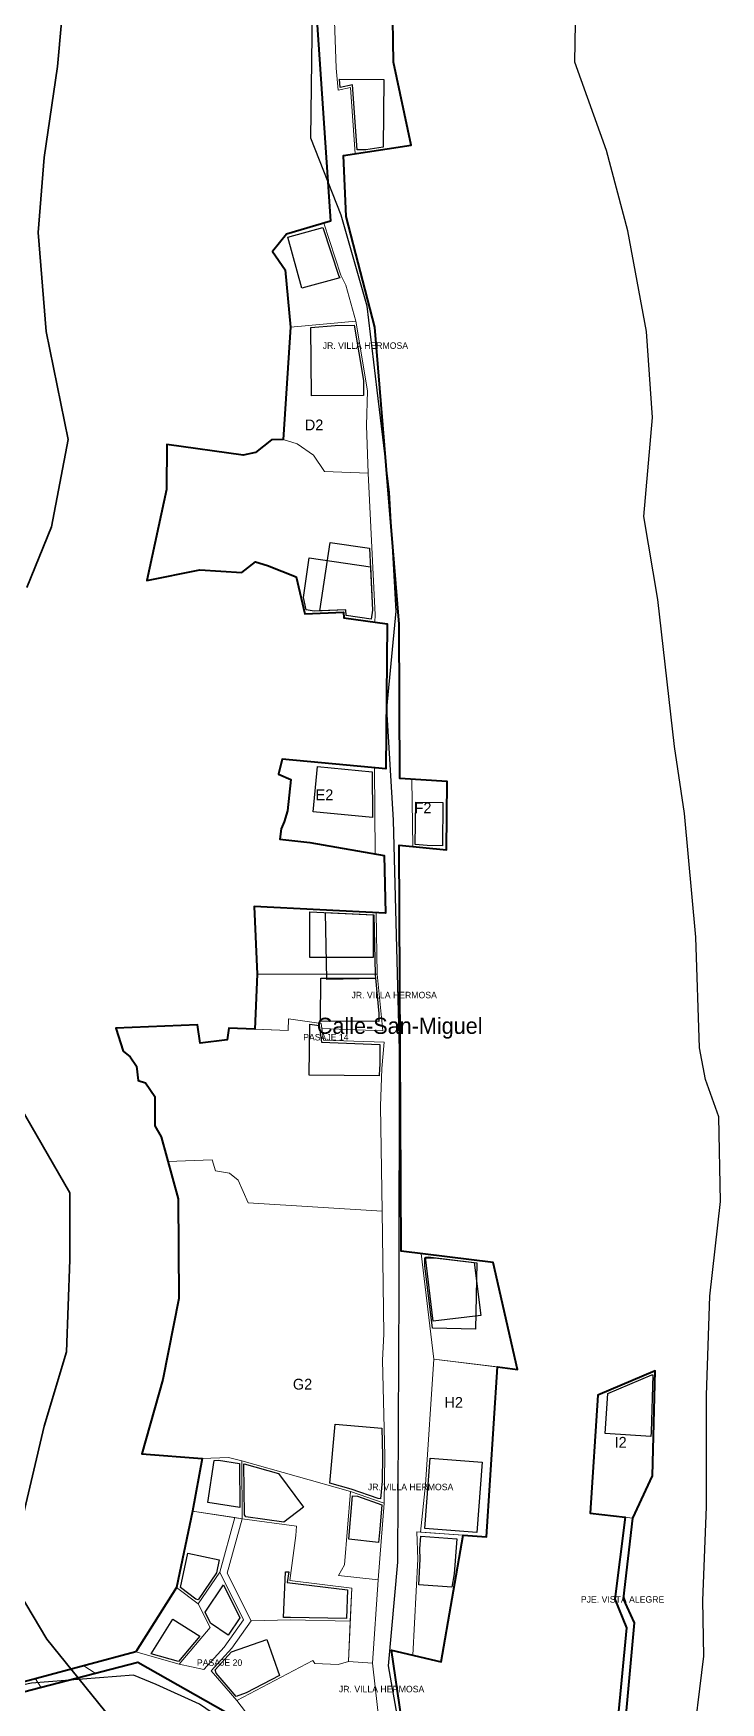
# Model space of a CAD drawing. Header units: metres. Extents: x 425183 to 426000, y 8434421 to 8436790.
# Drawn here: x 425509.9 to 425629, y 8435776.6 to 8436066 of the extents above; entities that cross this region are included whole.
import ezdxf
from ezdxf.enums import TextEntityAlignment as Align

# ---------------------------------------------------------------- set-up
doc = ezdxf.new("R2010")
doc.units = ezdxf.units.M
for name, color, linetype, lineweight in [('01_RIOS_Y_CUENCAS', 140, 'Continuous', 35), ('02_CALLES_Y_VIAS', 7, 'Continuous', 25), ('03_MANZANAS_ROTULOS', 6, 'Continuous', 35), ('04_LOTES_PREDIALES', 7, 'Continuous', 15), ('06_HUELLAS_CASAS_COMPLEMENTO', 4, 'Continuous', 25), ('07_EQUIPAMIENTOS', 3, 'Continuous', 40)]:
    doc.layers.add(name, color=color, linetype=linetype, lineweight=lineweight)
doc.layers.add('08_TOPONIMIA_ROTULOS', color=7, linetype='Continuous')

msp = doc.modelspace()

# ---------------------------------------------------------------- linework, layer by layer
at = {"layer": '01_RIOS_Y_CUENCAS'}
for points in [[(425508.72, 8435969.92), (425512.98, 8435980.42), (425515.89, 8435995.59), (425512.06, 8436014.3), (425512.06, 8436014.3), (425510.68, 8436031.46), (425511.75, 8436044.49), (425514.05, 8436060.28), (425515.47, 8436076.3)], [(425507.46, 8435806.28), (425511.75, 8435824.52), (425515.58, 8435837.39), (425516.2, 8435853.34), (425516.2, 8435864.99), (425506.58, 8435881.62)], [(425524.36, 8435772.47), (425512.21, 8435787.57), (425512.21, 8435787.57), (425507.46, 8435795.55)]]:
    msp.add_lwpolyline(points, dxfattribs=at)
at = {"layer": '02_CALLES_Y_VIAS'}
for points in [[(425575.12, 8435762.06), (425571.42, 8435782.93), (425573.04, 8435800.94), (425573.28, 8435848.1), (425573.34, 8435889.69), (425572.29, 8435929.6), (425571.11, 8435948.9), (425572.75, 8435965.8), (425571.56, 8435986.41), (425569.46, 8436004.13), (425567.73, 8436018.7), (425563.2, 8436034.47), (425557.93, 8436047.82), (425558.24, 8436070.1), (425558.38, 8436086.44), (425555.53, 8436102.39), (425558.26, 8436125.42), (425560.23, 8436156.99), (425567.02, 8436197.86), (425570.11, 8436226.27), (425572.63, 8436257.47)], [(425623.91, 8435767.17), (425626.05, 8435784.64), (425625.9, 8435794.3), (425626.51, 8435810.55), (425626.51, 8435829.86), (425627.12, 8435847.03), (425628.96, 8435863.44), (425628.66, 8435878.15), (425626.36, 8435884.59), (425625.29, 8435890.11), (425624.67, 8435909.27), (425622.68, 8435930.73), (425620.99, 8435942.38), (425618.08, 8435967.83), (425615.63, 8435982.24), (425617.16, 8435999.41), (425616.09, 8436014.28), (425612.87, 8436031.75), (425609.19, 8436045.7), (425603.67, 8436061.03), (425603.98, 8436077.89)], [(425574.58, 8435724.27), (425573.05, 8435736.05), (425566.46, 8435747.39), (425556.34, 8435761.34), (425547.45, 8435770.31), (425538.64, 8435776.29), (425531.12, 8435779.74), (425527.22, 8435781.35), (425509.51, 8435779.97), (425501.69, 8435778.36), (425486.98, 8435776.67), (425478.16, 8435776.36), (425468.96, 8435774.93)]]:
    msp.add_lwpolyline(points, dxfattribs=at)
at = {"layer": '04_LOTES_PREDIALES'}
for points in [[(425569.83, 8436119.99), (425575.72, 8436116.61), (425574.29, 8436106.71), (425571.23, 8436098.51), (425571.9, 8436083.02), (425572.25, 8436060.98), (425575.36, 8436046.61), (425565.62, 8436045.13), (425564.82, 8436056.6), (425562.67, 8436056.15), (425562.34, 8436059.98), (425561.55, 8436082.77), (425561.38, 8436086.17), (425562.42, 8436087.93), (425561.01, 8436088.43), (425562.09, 8436092.95), (425561.76, 8436105.79), (425562.63, 8436108.51), (425569.83, 8436119.99)], [(425571.9, 8436083.02), (425561.55, 8436082.77), (425562.34, 8436059.98), (425562.67, 8436056.15), (425564.82, 8436056.6), (425565.62, 8436045.13), (425575.36, 8436046.61), (425572.25, 8436060.98), (425571.9, 8436083.02)], [(425560.18, 8436033.09), (425563.16, 8436024.07), (425564.02, 8436022.32), (425565.72, 8436016.1), (425567.79, 8436004.03), (425567.59, 8435998.03), (425567.91, 8435989.74), (425569.09, 8435965.16), (425569.05, 8435963.92), (425563.66, 8435964.69), (425563.63, 8435965.64), (425556.88, 8435965.37), (425555.43, 8435971.76), (425550.41, 8435973.73), (425548.35, 8435974.35), (425546.01, 8435972.55), (425538.68, 8435972.97), (425529.5, 8435971.15), (425532.96, 8435986.91), (425533.01, 8435994.69), (425546.23, 8435992.86), (425548.38, 8435993.33), (425551.15, 8435995.55), (425553.15, 8435995.6), (425554.42, 8436015.06), (425553.5, 8436025.02), (425551.33, 8436028.19), (425553.75, 8436031.18), (425560.18, 8436033.09)], [(425564.02, 8436022.32), (425563.16, 8436024.07), (425560.18, 8436033.09), (425553.75, 8436031.18), (425551.33, 8436028.19), (425553.5, 8436025.02), (425554.42, 8436015.06), (425565.72, 8436016.1), (425564.02, 8436022.32)], [(425565.72, 8436016.1), (425554.42, 8436015.06), (425553.15, 8435995.6), (425555.58, 8435994.84), (425558.4, 8435992.84), (425560.32, 8435990.04), (425567.91, 8435989.74), (425567.59, 8435998.03), (425567.79, 8436004.03), (425565.72, 8436016.1)], [(425567.91, 8435989.74), (425560.32, 8435990.04), (425558.4, 8435992.84), (425555.58, 8435994.84), (425553.15, 8435995.6), (425551.15, 8435995.55), (425548.38, 8435993.33), (425546.23, 8435992.86), (425533.01, 8435994.69), (425532.96, 8435986.91), (425529.5, 8435971.15), (425538.68, 8435972.97), (425546.01, 8435972.55), (425548.35, 8435974.35), (425550.41, 8435973.73), (425555.43, 8435971.76), (425556.88, 8435965.37), (425563.63, 8435965.64), (425563.66, 8435964.69), (425569.05, 8435963.92), (425569.09, 8435965.16), (425567.91, 8435989.74)], [(425568.96, 8435938.65), (425552.99, 8435940.18), (425552.35, 8435937.55), (425554.5, 8435936.61), (425553.89, 8435931.2), (425553.35, 8435929.27), (425552.82, 8435928.09), (425552.6, 8435926.3), (425557.77, 8435925.72), (425569.1, 8435923.75), (425568.96, 8435938.65)], [(425568.96, 8435938.65), (425569.1, 8435923.75), (425557.77, 8435925.72), (425552.6, 8435926.3), (425552.82, 8435928.09), (425553.35, 8435929.27), (425553.89, 8435931.2), (425554.5, 8435936.61), (425552.35, 8435937.55), (425552.99, 8435940.18), (425568.96, 8435938.65)], [(425581.56, 8435936.27), (425575.47, 8435936.66), (425575.61, 8435925.01), (425581.43, 8435924.42), (425581.56, 8435936.27)], [(425581.56, 8435936.27), (425581.43, 8435924.42), (425575.61, 8435925.01), (425575.47, 8435936.66), (425581.56, 8435936.27)], [(425569.28, 8435913.52), (425548.15, 8435914.6), (425548.62, 8435902.86), (425569.47, 8435902.87), (425569.28, 8435913.52)], [(425569.47, 8435902.87), (425548.62, 8435902.86), (425548.22, 8435893.36), (425554.02, 8435893.13), (425554.1, 8435895.13), (425559.75, 8435894.33), (425559.87, 8435893.44), (425570.41, 8435893.07), (425569.47, 8435902.87)], [(425570.23, 8435886.5), (425570.63, 8435891.08), (425560.13, 8435891.46), (425559.75, 8435894.33), (425554.1, 8435895.13), (425554.02, 8435893.13), (425543.73, 8435893.54), (425543.46, 8435891.51), (425538.75, 8435890.91), (425538.33, 8435894.09), (425524.15, 8435893.5), (425525.45, 8435889.51), (425526.62, 8435888.56), (425527.71, 8435886.94), (425528.04, 8435884.46), (425529.31, 8435884.02), (425530.9, 8435881.65), (425530.89, 8435876.6), (425532.02, 8435874.68), (425533.19, 8435870.39), (425540.87, 8435870.68), (425541.42, 8435868.76), (425543.84, 8435868.4), (425545.36, 8435867.17), (425547.11, 8435863.25), (425570.32, 8435861.8), (425570.04, 8435880), (425570.23, 8435886.5)], [(425570.58, 8435840.45), (425570.32, 8435861.8), (425547.11, 8435863.25), (425545.36, 8435867.17), (425543.84, 8435868.4), (425541.42, 8435868.76), (425540.87, 8435870.68), (425533.19, 8435870.39), (425534.97, 8435863.91), (425535.07, 8435846.63), (425532.28, 8435832.58), (425528.65, 8435819.69), (425539.12, 8435818.9), (425543.67, 8435819.05), (425545.96, 8435818.52), (425564.82, 8435813.19), (425570.68, 8435811.16), (425570.76, 8435819.36), (425570.37, 8435835.96), (425570.58, 8435840.45)], [(425589.54, 8435852.86), (425593.79, 8435834.34), (425590.32, 8435834.77), (425588.38, 8435805.34), (425584.37, 8435805.62), (425580.52, 8435783.66), (425575.65, 8435784.81), (425576.49, 8435801.44), (425576.34, 8435806.19), (425576.96, 8435806.14), (425577.81, 8435814.4), (425579.26, 8435836.15), (425577.04, 8435854.42), (425589.54, 8435852.86)], [(425579.26, 8435836.15), (425593.79, 8435834.34), (425589.54, 8435852.86), (425577.04, 8435854.42), (425579.26, 8435836.15)], [(425590.32, 8435834.77), (425579.26, 8435836.15), (425577.81, 8435814.4), (425576.96, 8435806.14), (425588.38, 8435805.34), (425590.32, 8435834.77)], [(425617.61, 8435834.11), (425607.67, 8435829.89), (425606.33, 8435809.44), (425613.73, 8435808.57), (425617.15, 8435815.91), (425617.61, 8435834.11)], [(425617.61, 8435834.11), (425617.15, 8435815.91), (425613.73, 8435808.57), (425606.33, 8435809.44), (425607.67, 8435829.89), (425617.61, 8435834.11)], [(425545.96, 8435818.52), (425543.67, 8435819.05), (425539.12, 8435818.9), (425537.44, 8435809.76), (425546.04, 8435808.47), (425545.96, 8435818.52)], [(425564.82, 8435813.19), (425545.96, 8435818.52), (425546.04, 8435808.47), (425555.46, 8435807.18), (425555.37, 8435805.53), (425554.31, 8435797.75), (425565.03, 8435796.43), (425564.48, 8435783.69), (425568.62, 8435783.44), (425569.61, 8435797.86), (425562.76, 8435798.64), (425563.76, 8435800.49), (425564.82, 8435813.19)], [(425570.68, 8435811.16), (425564.82, 8435813.19), (425563.76, 8435800.49), (425562.76, 8435798.64), (425569.61, 8435797.86), (425570.68, 8435811.16)], [(425544.76, 8435808.66), (425537.44, 8435809.76), (425534.64, 8435796.55), (425538.44, 8435793.7), (425542.16, 8435799.21), (425544.76, 8435808.66)], [(425565.03, 8435796.43), (425554.31, 8435797.75), (425555.37, 8435805.53), (425555.46, 8435807.18), (425546.04, 8435808.47), (425543.42, 8435799.02), (425547.59, 8435790.76), (425554.44, 8435790.95), (425564.78, 8435790.73), (425565.03, 8435796.43)], [(425584.37, 8435805.62), (425576.34, 8435806.19), (425576.49, 8435801.44), (425575.65, 8435784.81), (425580.52, 8435783.66), (425584.37, 8435805.62)], [(425542.16, 8435799.21), (425538.44, 8435793.7), (425540.51, 8435789.59), (425535.13, 8435783.27), (425539.43, 8435782.34), (425542.92, 8435786.2), (425546.28, 8435790.93), (425542.16, 8435799.21)], [(425538.44, 8435793.7), (425534.64, 8435796.55), (425527.62, 8435785.37), (425535.13, 8435783.27), (425540.51, 8435789.59), (425538.44, 8435793.7)], [(425564.78, 8435790.73), (425554.44, 8435790.95), (425547.59, 8435790.76), (425544.23, 8435786.04), (425540.67, 8435782.11), (425545.1, 8435776.95), (425558.3, 8435783.86), (425558.65, 8435783.37), (425562.7, 8435783.19), (425564.48, 8435783.69), (425564.78, 8435790.73)], [(425518.58, 8435782.96), (425510.22, 8435780.73), (425511.17, 8435779.23), (425520.59, 8435781.67), (425518.58, 8435782.96)], [(425568.62, 8435783.44), (425564.48, 8435783.69), (425562.7, 8435783.19), (425558.65, 8435783.37), (425558.3, 8435783.86), (425545.1, 8435776.95), (425547.96, 8435773.22), (425554.03, 8435768.73), (425557.96, 8435762.05), (425570.31, 8435768.54), (425568.62, 8435783.44)]]:
    msp.add_lwpolyline(points, close=True, dxfattribs=at)
msp.add_lwpolyline([(425547.96, 8435773.22), (425545.1, 8435776.95), (425540.67, 8435782.11), (425544.23, 8435786.04), (425547.59, 8435790.76), (425543.42, 8435799.02), (425546.04, 8435808.47), (425544.76, 8435808.66), (425542.16, 8435799.21), (425546.28, 8435790.93), (425542.92, 8435786.2), (425539.43, 8435782.34), (425535.13, 8435783.27), (425527.62, 8435785.37), (425534.64, 8435796.55), (425537.44, 8435809.76), (425539.12, 8435818.9), (425528.65, 8435819.69), (425532.28, 8435832.58), (425535.07, 8435846.63), (425534.97, 8435863.91), (425533.19, 8435870.39), (425532.02, 8435874.68), (425530.89, 8435876.6), (425530.9, 8435881.65), (425529.31, 8435884.02), (425528.04, 8435884.46), (425527.71, 8435886.94), (425526.62, 8435888.56), (425525.45, 8435889.51), (425524.15, 8435893.5), (425538.33, 8435894.09), (425538.75, 8435890.91), (425543.46, 8435891.51), (425543.73, 8435893.54), (425548.22, 8435893.36), (425548.62, 8435902.86), (425548.15, 8435914.6), (425569.28, 8435913.52), (425569.28, 8435913.52), (425569.47, 8435902.87), (425570.41, 8435893.07), (425559.87, 8435893.44), (425560.13, 8435891.46), (425570.63, 8435891.08), (425570.23, 8435886.5), (425570.04, 8435880), (425570.32, 8435861.8), (425570.58, 8435840.45), (425570.37, 8435835.96), (425570.76, 8435819.36), (425570.68, 8435811.16), (425569.61, 8435797.86), (425568.62, 8435783.44), (425570.31, 8435768.54)], dxfattribs=at)
at = {"layer": '06_HUELLAS_CASAS_COMPLEMENTO'}
for points in [[(425567.5, 8436045.82), (425565.97, 8436045.83), (425565.19, 8436057.09), (425563.03, 8436056.63), (425562.91, 8436058.03), (425570.58, 8436057.99), (425570.51, 8436046.28), (425567.5, 8436045.82)], [(425562.79, 8436023.92), (425562.95, 8436023.61), (425556.39, 8436021.83), (425553.98, 8436030.68), (425560.01, 8436032.32), (425562.79, 8436023.92)], [(425567.08, 8436005.82), (425567.1, 8436003.22), (425558.07, 8436003.15), (425557.97, 8436014.99), (425562.15, 8436015.37), (425565.43, 8436015.4), (425567.08, 8436005.82)], [(425568.65, 8435966), (425568.42, 8435964.41), (425564.05, 8435965.04), (425564.02, 8435966.06), (425559.51, 8435965.87), (425561.27, 8435977.74), (425568.14, 8435976.72), (425568.65, 8435966)], [(425568.65, 8435966), (425568.42, 8435964.41), (425564.05, 8435965.04), (425564.02, 8435966.06), (425558.51, 8435965.83), (425557.14, 8435966.04), (425556.66, 8435968.18), (425557.68, 8435975.08), (425568.29, 8435973.5), (425568.65, 8435966)], [(425568.64, 8435930.03), (425558.36, 8435931.01), (425559.11, 8435938.89), (425568.57, 8435937.98), (425568.64, 8435930.03)], [(425568.64, 8435930.03), (425558.36, 8435931.01), (425559.11, 8435938.89), (425568.57, 8435937.98), (425568.64, 8435930.03)], [(425576.05, 8435925.37), (425576.13, 8435932.71), (425580.82, 8435932.66), (425580.74, 8435925.13), (425578.13, 8435925.16), (425576.05, 8435925.37)], [(425576.05, 8435925.37), (425576.13, 8435932.71), (425580.82, 8435932.66), (425580.74, 8435925.13), (425578.13, 8435925.16), (425576.05, 8435925.37)], [(425568.76, 8435913.15), (425568.77, 8435905.79), (425557.8, 8435905.78), (425557.79, 8435913.71), (425568.76, 8435913.15)], [(425569.07, 8435902.85), (425569.14, 8435902.1), (425560.69, 8435901.94), (425560.47, 8435913.57), (425568.88, 8435913.14), (425569.07, 8435902.85)], [(425569.72, 8435896.07), (425569.72, 8435894.7), (425559.71, 8435894.74), (425559.63, 8435894.75), (425559.66, 8435902.21), (425569.14, 8435902.18), (425569.72, 8435896.07)], [(425569.8, 8435885.24), (425557.68, 8435885.37), (425557.77, 8435894.21), (425559.39, 8435893.98), (425559.78, 8435891.07), (425569.92, 8435890.71), (425569.89, 8435887.14), (425569.83, 8435886.52), (425569.8, 8435885.24)], [(425577.7, 8435852.31), (425577.73, 8435853.7), (425579.88, 8435853.66), (425586.74, 8435852.81), (425586.51, 8435841.34), (425579.01, 8435841.49), (425577.7, 8435852.31)], [(425586.27, 8435852.86), (425587.38, 8435843.71), (425579.16, 8435842.72), (425577.82, 8435853.81), (425578.27, 8435853.86), (425586.27, 8435852.86)], [(425616.94, 8435823.49), (425616.89, 8435822.7), (425608.96, 8435823.22), (425609.41, 8435830.2), (425617.07, 8435833.44), (425617.19, 8435833.43), (425616.94, 8435823.49)], [(425616.94, 8435823.49), (425616.89, 8435822.7), (425608.96, 8435823.22), (425609.41, 8435830.2), (425617.07, 8435833.44), (425617.19, 8435833.43), (425616.94, 8435823.49)], [(425570.36, 8435819.36), (425570.32, 8435815), (425570.04, 8435811.92), (425569.59, 8435811.96), (425564.94, 8435813.57), (425561.22, 8435814.62), (425562.14, 8435824.87), (425570.25, 8435824.14), (425570.36, 8435819.36)], [(425545.63, 8435810.43), (425540.11, 8435811.26), (425541.21, 8435818.57), (425541.97, 8435818.59), (425545.56, 8435818.06), (425545.63, 8435810.43)], [(425546.68, 8435808.78), (425546.44, 8435809.11), (425546.36, 8435817.95), (425546.4, 8435817.98), (425552.34, 8435816.3), (425556.7, 8435810.45), (425553.25, 8435807.88), (425546.68, 8435808.78)], [(425586.71, 8435806.1), (425577.71, 8435806.79), (425578.64, 8435818.94), (425587.64, 8435818.25), (425586.71, 8435806.1)], [(425569.91, 8435806.65), (425569.65, 8435804.35), (425564.53, 8435804.94), (425565.16, 8435812.45), (425566.03, 8435812.35), (425570.25, 8435810.89), (425569.91, 8435806.65)], [(425582.39, 8435796.61), (425576.67, 8435797.01), (425576.9, 8435801.43), (425576.84, 8435803.25), (425576.99, 8435805.44), (425583.22, 8435805), (425582.79, 8435798.91), (425582.39, 8435796.61)], [(425538.44, 8435794.42), (425538.04, 8435794.5), (425535.35, 8435796.52), (425536.62, 8435802.5), (425542.07, 8435801.34), (425541.59, 8435799.09), (425538.44, 8435794.42)], [(425554.43, 8435791.35), (425553.23, 8435791.32), (425553.57, 8435799.26), (425554.11, 8435799.24), (425553.86, 8435797.4), (425564.31, 8435796.11), (425564.1, 8435791.15), (425554.43, 8435791.35)], [(425545.66, 8435791.27), (425543.64, 8435788.28), (425540.57, 8435790.35), (425539.61, 8435792.27), (425542.81, 8435797.01), (425545.66, 8435791.27)], [(425534.99, 8435783.72), (425530.25, 8435785.05), (425534.02, 8435791.07), (425538.73, 8435788.12), (425534.99, 8435783.72)], [(425546.75, 8435778.27), (425545.01, 8435777.66), (425541.55, 8435781.69), (425541.35, 8435782.27), (425544.17, 8435785.37), (425550.34, 8435787.52), (425552.51, 8435781.28), (425546.75, 8435778.27)]]:
    msp.add_lwpolyline(points, close=True, dxfattribs=at)
at = {"layer": '07_EQUIPAMIENTOS'}
for points in [[(425576.1, 8435757.26), (425571.95, 8435785.69), (425580.52, 8435783.66), (425584.37, 8435805.62), (425588.38, 8435805.34), (425590.32, 8435834.77), (425593.79, 8435834.34), (425589.54, 8435852.86), (425573.59, 8435854.85), (425573.27, 8435925.24), (425581.43, 8435924.42), (425581.56, 8435936.27), (425573.37, 8435936.79), (425573.26, 8435963.56), (425569.02, 8436015.07), (425564.06, 8436034.25), (425563.61, 8436044.83), (425575.36, 8436046.61), (425572.25, 8436060.98), (425571.9, 8436083.02)], [(425558.36, 8436077.72), (425561.34, 8436033.44), (425553.75, 8436031.18), (425551.33, 8436028.19), (425553.5, 8436025.02), (425554.42, 8436015.06), (425553.15, 8435995.6), (425551.15, 8435995.55), (425548.38, 8435993.33), (425546.23, 8435992.86), (425533.01, 8435994.69), (425532.96, 8435986.91), (425529.5, 8435971.15), (425538.68, 8435972.97), (425546.01, 8435972.55), (425548.35, 8435974.35), (425550.41, 8435973.73), (425555.43, 8435971.76), (425556.88, 8435965.37), (425563.63, 8435965.64), (425563.66, 8435964.69), (425571.15, 8435963.61), (425570.93, 8435938.46), (425552.99, 8435940.18), (425552.35, 8435937.55), (425554.5, 8435936.61), (425553.89, 8435931.2), (425553.35, 8435929.27), (425552.82, 8435928.09), (425552.6, 8435926.3), (425557.77, 8435925.72), (425570.68, 8435923.47), (425570.91, 8435913.44), (425548.15, 8435914.6), (425548.62, 8435902.86), (425548.22, 8435893.36), (425543.73, 8435893.54), (425543.46, 8435891.51), (425538.75, 8435890.91), (425538.33, 8435894.09), (425524.15, 8435893.5), (425525.45, 8435889.51), (425526.62, 8435888.56), (425527.71, 8435886.94), (425528.04, 8435884.46), (425529.31, 8435884.02), (425530.9, 8435881.65), (425530.89, 8435876.6), (425532.02, 8435874.68), (425534.97, 8435863.91), (425535.07, 8435846.63), (425532.28, 8435832.58), (425528.65, 8435819.69), (425539.12, 8435818.9), (425537.44, 8435809.76), (425534.64, 8435796.55), (425527.62, 8435785.37), (425501.73, 8435778.47)], [(425612.47, 8435773.23), (425614.04, 8435790.43), (425612.12, 8435794.57), (425613.73, 8435808.57), (425617.15, 8435815.91), (425617.61, 8435834.11), (425607.67, 8435829.89), (425606.33, 8435809.44), (425612.44, 8435808.72), (425610.62, 8435794.49), (425612.64, 8435789.57), (425611.03, 8435772.62)], [(425504.11, 8435766.6), (425503.44, 8435777.22), (425527.95, 8435783.58), (425543.17, 8435774.96)]]:
    msp.add_lwpolyline(points, dxfattribs=at)

# ---------------------------------------------------------------- texts
at = {"layer": '03_MANZANAS_ROTULOS'}
for s, p in [('D2', (425558.51, 8435998.11)), ('E2', (425560.31, 8435933.98)), ('F2', (425577.39, 8435931.71)), ('G2', (425556.51, 8435831.79)), ('H2', (425582.7, 8435828.63)), ('I2', (425611.64, 8435821.71))]:
    msp.add_text(s, height=1.875, dxfattribs=at).set_placement(p, align=Align.MIDDLE_CENTER)
at = {"layer": '08_TOPONIMIA_ROTULOS'}
for s, p in [('JR. VILLA HERMOSA', (425567.4, 8436011.86)), ('JR. VILLA HERMOSA', (425572.39, 8435899.26)), ('PASAJE 14', (425560.55, 8435891.95)), ('JR. VILLA HERMOSA', (425575.24, 8435813.97)), ('PJE. VISTA ALEGRE', (425611.97, 8435794.47)), ('PASAJE 20', (425542.13, 8435783.52)), ('JR. VILLA HERMOSA', (425570.21, 8435778.93))]:
    msp.add_text(s, height=1.125, dxfattribs=at).set_placement(p, align=Align.MIDDLE_CENTER)
msp.add_text('Calle-San-Miguel', height=2.8, dxfattribs=at).set_placement((425573.34, 8435891.69), align=Align.BOTTOM_CENTER)

doc.saveas('drawing.dxf')
